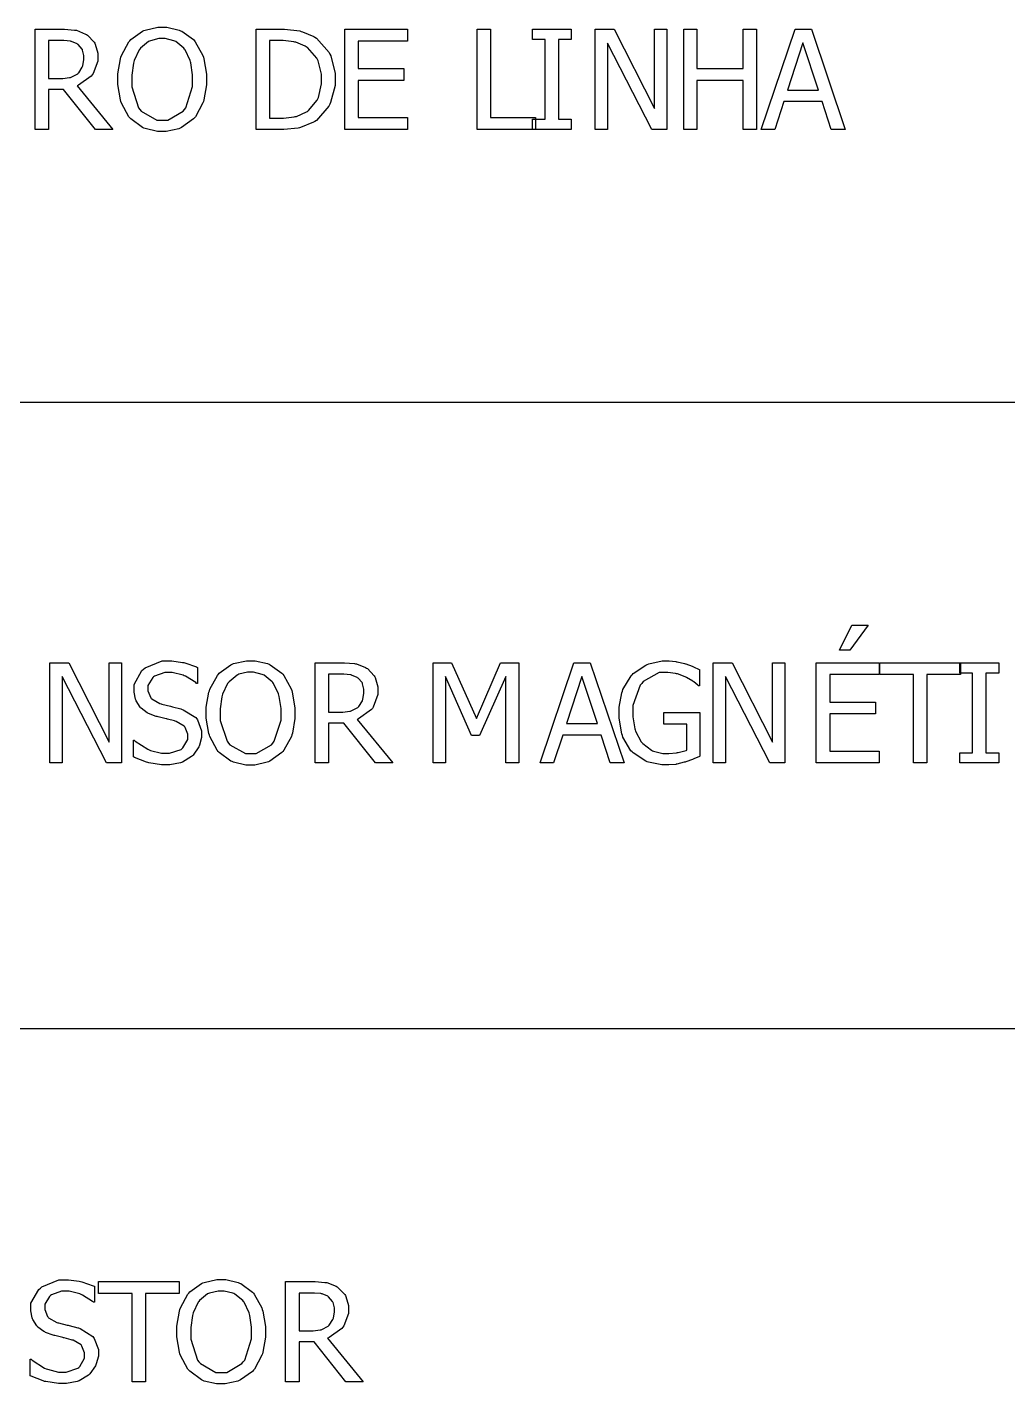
# Model space of a CAD drawing. Header units: millimetres. Extents: x 1974 to 2099, y 1386 to 1555.
# Drawn here: x 2086.673 to 2088.326, y 1473.43 to 1475.717 of the extents above; entities that cross this region are included whole.
import ezdxf

# ---------------------------------------------------------------- set-up
doc = ezdxf.new("R2010")
doc.units = ezdxf.units.MM
doc.layers.add('TEXTO', color=4, linetype='Continuous')

msp = doc.modelspace()

# ---------------------------------------------------------------- linework, layer by layer
at = {"layer": 'TEXTO', "color": 0}
for p, q in [((2086.8721, 1475.7122), (2086.8935, 1475.7171)), ((2086.8935, 1475.7171), (2086.9007, 1475.7171)), ((2086.9007, 1475.7171), (2086.9084, 1475.7171)), ((2086.9084, 1475.7171), (2086.9295, 1475.7121)), ((2086.6867, 1475.5446), (2086.6867, 1475.7135)), ((2086.6867, 1475.7135), (2086.7302, 1475.7135)), ((2086.7314, 1475.6943), (2086.7092, 1475.6943)), ((2086.7092, 1475.6943), (2086.7092, 1475.6306)), ((2086.7302, 1475.7135), (2086.7362, 1475.7135)), ((2086.7351, 1475.6943), (2086.7314, 1475.6943)), ((2086.7461, 1475.6932), (2086.7351, 1475.6943)), ((2086.7362, 1475.7135), (2086.7529, 1475.7122)), ((2086.7472, 1475.6929), (2086.7461, 1475.6932)), ((2086.7481, 1475.6927), (2086.7472, 1475.6929)), ((2086.7573, 1475.689), (2086.7481, 1475.6927)), ((2086.7529, 1475.7122), (2086.7545, 1475.7119)), ((2086.7545, 1475.7119), (2086.7562, 1475.7117)), ((2086.7562, 1475.7117), (2086.7717, 1475.7055)), ((2086.7717, 1475.7055), (2086.7733, 1475.7046)), ((2086.7733, 1475.7046), (2086.7747, 1475.7037)), ((2086.7747, 1475.7037), (2086.7863, 1475.6915)), ((2086.8322, 1475.6692), (2086.8447, 1475.6922)), ((2086.8447, 1475.6922), (2086.8463, 1475.6942)), ((2086.8463, 1475.6942), (2086.8479, 1475.6961)), ((2086.8479, 1475.6961), (2086.8676, 1475.7102)), ((2086.8779, 1475.6927), (2086.8643, 1475.6818)), ((2086.8676, 1475.7102), (2086.8699, 1475.7112)), ((2086.8699, 1475.7112), (2086.8721, 1475.7122)), ((2086.8794, 1475.6934), (2086.8779, 1475.6927)), ((2086.8809, 1475.6942), (2086.8794, 1475.6934)), ((2086.8954, 1475.6977), (2086.8809, 1475.6942)), ((2086.9007, 1475.6977), (2086.8954, 1475.6977)), ((2086.9056, 1475.6977), (2086.9007, 1475.6977)), ((2086.9205, 1475.6941), (2086.9056, 1475.6977)), ((2086.9221, 1475.6933), (2086.9205, 1475.6941)), ((2086.9236, 1475.6926), (2086.9221, 1475.6933)), ((2086.9371, 1475.6817), (2086.9236, 1475.6926)), ((2086.9295, 1475.7121), (2086.9318, 1475.7111)), ((2086.9318, 1475.7111), (2086.934, 1475.7101)), ((2086.934, 1475.7101), (2086.9534, 1475.696)), ((2086.9534, 1475.696), (2086.9551, 1475.6942)), ((2086.9551, 1475.6942), (2086.9566, 1475.6923)), ((2086.9551, 1475.6942), (2086.9551, 1475.6942)), ((2086.9566, 1475.6923), (2086.9692, 1475.6693)), ((2087.0593, 1475.5446), (2087.0593, 1475.7135)), ((2087.0593, 1475.7135), (2087.0977, 1475.7135)), ((2087.0989, 1475.6943), (2087.0817, 1475.6943)), ((2087.0817, 1475.6943), (2087.0817, 1475.5639)), ((2087.0977, 1475.7135), (2087.107, 1475.7135)), ((2087.1048, 1475.6943), (2087.0989, 1475.6943)), ((2087.1225, 1475.6922), (2087.1048, 1475.6943)), ((2087.107, 1475.7135), (2087.1327, 1475.7106)), ((2087.1243, 1475.6919), (2087.1225, 1475.6922)), ((2087.126, 1475.6915), (2087.1243, 1475.6919)), ((2087.1327, 1475.7106), (2087.135, 1475.71)), ((2087.135, 1475.71), (2087.1373, 1475.7094)), ((2087.1373, 1475.7094), (2087.1564, 1475.7012)), ((2087.1564, 1475.7012), (2087.1581, 1475.7001)), ((2087.1581, 1475.7001), (2087.1609, 1475.6984)), ((2087.1609, 1475.6984), (2087.1819, 1475.6745)), ((2087.2083, 1475.5446), (2087.2083, 1475.7135)), ((2087.2083, 1475.7135), (2087.3139, 1475.7135)), ((2087.3139, 1475.6936), (2087.2308, 1475.6936)), ((2087.2308, 1475.6936), (2087.2308, 1475.6473)), ((2087.3139, 1475.7135), (2087.3139, 1475.6936)), ((2087.4317, 1475.5446), (2087.4317, 1475.7135)), ((2087.4317, 1475.7135), (2087.4542, 1475.7135)), ((2087.4542, 1475.7135), (2087.4542, 1475.5646)), ((2087.5246, 1475.6963), (2087.5246, 1475.7135)), ((2087.5246, 1475.7135), (2087.5901, 1475.7135)), ((2087.5461, 1475.6963), (2087.5246, 1475.6963)), ((2087.5461, 1475.5619), (2087.5461, 1475.6963)), ((2087.5901, 1475.6963), (2087.5686, 1475.6963)), ((2087.5686, 1475.6963), (2087.5686, 1475.5619)), ((2087.5901, 1475.7135), (2087.5901, 1475.6963)), ((2087.6304, 1475.5446), (2087.6304, 1475.7135)), ((2087.6304, 1475.7135), (2087.6623, 1475.7135)), ((2087.6623, 1475.7135), (2087.7302, 1475.5798)), ((2087.7302, 1475.5798), (2087.7302, 1475.7135)), ((2087.7302, 1475.7135), (2087.7512, 1475.7135)), ((2087.7512, 1475.7135), (2087.7512, 1475.5446)), ((2087.7512, 1475.7135), (2087.7512, 1475.7135)), ((2087.7795, 1475.5446), (2087.7795, 1475.7135)), ((2087.7795, 1475.7135), (2087.8019, 1475.7135)), ((2087.8019, 1475.7135), (2087.8019, 1475.6473)), ((2087.8797, 1475.6473), (2087.8797, 1475.7135)), ((2087.8797, 1475.7135), (2087.9021, 1475.7135)), ((2087.9021, 1475.7135), (2087.9021, 1475.5446)), ((2087.9021, 1475.7135), (2087.9021, 1475.7135)), ((2087.9103, 1475.5446), (2087.9672, 1475.7135)), ((2087.9672, 1475.7135), (2087.9948, 1475.7135)), ((2087.9948, 1475.7135), (2088.0518, 1475.5446)), ((2086.7583, 1475.6885), (2086.7573, 1475.689)), ((2086.7591, 1475.6879), (2086.7583, 1475.6885)), ((2086.7658, 1475.6801), (2086.7591, 1475.6879)), ((2086.7663, 1475.6792), (2086.7658, 1475.6801)), ((2086.7667, 1475.6782), (2086.7663, 1475.6792)), ((2086.7689, 1475.6693), (2086.7667, 1475.6782)), ((2086.7689, 1475.6661), (2086.7689, 1475.6693)), ((2086.7863, 1475.6915), (2086.7873, 1475.6899)), ((2086.7873, 1475.6899), (2086.788, 1475.6885)), ((2086.788, 1475.6885), (2086.7924, 1475.673)), ((2086.7924, 1475.673), (2086.7924, 1475.6677)), ((2086.8313, 1475.6664), (2086.8322, 1475.6692)), ((2086.862, 1475.6788), (2086.8535, 1475.6607)), ((2086.8632, 1475.6802), (2086.862, 1475.6788)), ((2086.8643, 1475.6818), (2086.8632, 1475.6802)), ((2086.9382, 1475.6802), (2086.9371, 1475.6817)), ((2086.9393, 1475.6789), (2086.9382, 1475.6802)), ((2086.9477, 1475.661), (2086.9393, 1475.6789)), ((2086.9692, 1475.6693), (2086.9702, 1475.6665)), ((2087.1419, 1475.685), (2087.126, 1475.6915)), ((2087.1434, 1475.684), (2087.1419, 1475.685)), ((2087.1455, 1475.6827), (2087.1434, 1475.684)), ((2087.1615, 1475.6649), (2087.1455, 1475.6827)), ((2087.1819, 1475.6745), (2087.1835, 1475.6715)), ((2087.1835, 1475.6715), (2087.1849, 1475.6686)), ((2087.726, 1475.5446), (2087.6514, 1475.6903)), ((2087.6514, 1475.6903), (2087.6514, 1475.5446)), ((2087.9805, 1475.6906), (2087.9545, 1475.611)), ((2088.0066, 1475.611), (2087.9805, 1475.6906)), ((2086.7602, 1475.6401), (2086.7662, 1475.6496)), ((2086.7662, 1475.6496), (2086.7666, 1475.6506)), ((2086.7666, 1475.6506), (2086.767, 1475.6518)), ((2086.767, 1475.6518), (2086.7689, 1475.6626)), ((2086.7689, 1475.6626), (2086.7689, 1475.6661)), ((2086.7689, 1475.6661), (2086.7689, 1475.6661)), ((2086.7924, 1475.6599), (2086.7845, 1475.6388)), ((2086.7924, 1475.6677), (2086.7924, 1475.6599)), ((2086.8261, 1475.6384), (2086.8304, 1475.6638)), ((2086.8304, 1475.6638), (2086.8313, 1475.6664)), ((2086.8523, 1475.6564), (2086.8494, 1475.6359)), ((2086.8529, 1475.6585), (2086.8523, 1475.6564)), ((2086.8535, 1475.6607), (2086.8529, 1475.6585)), ((2086.9484, 1475.6588), (2086.9477, 1475.661)), ((2086.949, 1475.6567), (2086.9484, 1475.6588)), ((2086.9521, 1475.6365), (2086.949, 1475.6567)), ((2086.9702, 1475.6665), (2086.971, 1475.6638)), ((2086.971, 1475.6638), (2086.9754, 1475.6377)), ((2087.1626, 1475.6626), (2087.1615, 1475.6649)), ((2087.1637, 1475.6603), (2087.1626, 1475.6626)), ((2087.1691, 1475.6376), (2087.1637, 1475.6603)), ((2087.1849, 1475.6686), (2087.1925, 1475.6389)), ((2087.2308, 1475.6473), (2087.3082, 1475.6473)), ((2087.3082, 1475.6473), (2087.3082, 1475.6274)), ((2087.8019, 1475.6473), (2087.8797, 1475.6473)), ((2086.7092, 1475.6306), (2086.7288, 1475.6306)), ((2086.7288, 1475.6306), (2086.7331, 1475.6306)), ((2086.7331, 1475.6306), (2086.7448, 1475.6319)), ((2086.7448, 1475.6319), (2086.7462, 1475.6322)), ((2086.7462, 1475.6322), (2086.7475, 1475.6325)), ((2086.7475, 1475.6325), (2086.7584, 1475.6384)), ((2086.7584, 1475.6384), (2086.7594, 1475.6393)), ((2086.7594, 1475.6393), (2086.7602, 1475.6401)), ((2086.7813, 1475.6346), (2086.76, 1475.6192)), ((2086.783, 1475.6367), (2086.7813, 1475.6346)), ((2086.7845, 1475.6388), (2086.783, 1475.6367)), ((2086.8261, 1475.629), (2086.8261, 1475.6384)), ((2086.8261, 1475.6205), (2086.8261, 1475.629)), ((2086.8494, 1475.6359), (2086.8494, 1475.629)), ((2086.8494, 1475.629), (2086.8494, 1475.6163)), ((2086.9521, 1475.629), (2086.9521, 1475.6365)), ((2086.9521, 1475.6171), (2086.9521, 1475.629)), ((2086.9521, 1475.629), (2086.9521, 1475.629)), ((2086.9754, 1475.6377), (2086.9754, 1475.629)), ((2086.9754, 1475.629), (2086.9754, 1475.6198)), ((2087.1691, 1475.6293), (2087.1691, 1475.6376)), ((2087.1691, 1475.6216), (2087.1691, 1475.6293)), ((2087.1691, 1475.6293), (2087.1691, 1475.6293)), ((2087.1925, 1475.6389), (2087.1925, 1475.6289)), ((2087.1925, 1475.6289), (2087.1925, 1475.6185)), ((2087.1925, 1475.6289), (2087.1925, 1475.6289)), ((2087.3082, 1475.6274), (2087.2308, 1475.6274)), ((2087.2308, 1475.6274), (2087.2308, 1475.5646)), ((2087.8797, 1475.6274), (2087.8019, 1475.6274)), ((2087.8019, 1475.6274), (2087.8019, 1475.5446)), ((2087.8797, 1475.5446), (2087.8797, 1475.6274)), ((2086.7347, 1475.6118), (2086.7092, 1475.6118)), ((2086.7092, 1475.6118), (2086.7092, 1475.5446)), ((2086.7883, 1475.5446), (2086.7347, 1475.6118)), ((2086.76, 1475.6192), (2086.7573, 1475.6181)), ((2086.7573, 1475.6181), (2086.8175, 1475.5446)), ((2086.7573, 1475.6181), (2086.7573, 1475.6181)), ((2086.8304, 1475.5947), (2086.8261, 1475.6205)), ((2086.8494, 1475.6163), (2086.861, 1475.5812)), ((2086.9405, 1475.5812), (2086.9521, 1475.6171)), ((2086.9754, 1475.6198), (2086.9711, 1475.5947)), ((2087.1641, 1475.5985), (2087.1691, 1475.6216)), ((2087.1925, 1475.6185), (2087.1846, 1475.5903)), ((2087.9545, 1475.611), (2088.0066, 1475.611)), ((2087.9545, 1475.611), (2087.9545, 1475.611)), ((2086.8313, 1475.5918), (2086.8304, 1475.5947)), ((2086.832, 1475.5891), (2086.8313, 1475.5918)), ((2086.8446, 1475.5661), (2086.832, 1475.5891)), ((2086.861, 1475.5812), (2086.8633, 1475.5782)), ((2086.8633, 1475.5782), (2086.8656, 1475.5752)), ((2086.9359, 1475.5752), (2086.9382, 1475.5782)), ((2086.9382, 1475.5782), (2086.9405, 1475.5812)), ((2086.9693, 1475.5892), (2086.9567, 1475.5661)), ((2086.9702, 1475.5919), (2086.9693, 1475.5892)), ((2086.9711, 1475.5947), (2086.9702, 1475.5919)), ((2087.1476, 1475.5765), (2087.1621, 1475.5942)), ((2087.1815, 1475.5841), (2087.1606, 1475.5599)), ((2087.1621, 1475.5942), (2087.1632, 1475.5963)), ((2087.1632, 1475.5963), (2087.1641, 1475.5985)), ((2087.183, 1475.5872), (2087.1815, 1475.5841)), ((2087.1846, 1475.5903), (2087.183, 1475.5872)), ((2087.9483, 1475.5918), (2087.9329, 1475.5446)), ((2088.0129, 1475.5918), (2087.9483, 1475.5918)), ((2088.0281, 1475.5446), (2088.0129, 1475.5918)), ((2086.8463, 1475.5642), (2086.8446, 1475.5661)), ((2086.8479, 1475.5624), (2086.8463, 1475.5642)), ((2086.8675, 1475.5479), (2086.8479, 1475.5624)), ((2086.8656, 1475.5752), (2086.8919, 1475.5605)), ((2086.8919, 1475.5605), (2086.9007, 1475.5605)), ((2086.9007, 1475.5605), (2086.9101, 1475.5605)), ((2086.9101, 1475.5605), (2086.9359, 1475.5752)), ((2086.9533, 1475.5623), (2086.9333, 1475.5477)), ((2086.9551, 1475.5642), (2086.9533, 1475.5623)), ((2086.9567, 1475.5661), (2086.9551, 1475.5642)), ((2087.0817, 1475.5639), (2087.0989, 1475.5639)), ((2087.0989, 1475.5639), (2087.1053, 1475.5639)), ((2087.1053, 1475.5639), (2087.1231, 1475.5659)), ((2087.1231, 1475.5659), (2087.125, 1475.5663)), ((2087.125, 1475.5663), (2087.1269, 1475.5667)), ((2087.1269, 1475.5667), (2087.144, 1475.5741)), ((2087.1558, 1475.5568), (2087.1341, 1475.5478)), ((2087.144, 1475.5741), (2087.1456, 1475.5751)), ((2087.1456, 1475.5751), (2087.1476, 1475.5765)), ((2087.1579, 1475.5582), (2087.1558, 1475.5568)), ((2087.1606, 1475.5599), (2087.1579, 1475.5582)), ((2087.2308, 1475.5646), (2087.3139, 1475.5646)), ((2087.3139, 1475.5646), (2087.3139, 1475.5446)), ((2087.4542, 1475.5646), (2087.5296, 1475.5646)), ((2087.5246, 1475.5446), (2087.5246, 1475.5619)), ((2087.5246, 1475.5619), (2087.5461, 1475.5619)), ((2087.5296, 1475.5646), (2087.5296, 1475.5446)), ((2087.5296, 1475.5646), (2087.5296, 1475.5646)), ((2087.5686, 1475.5619), (2087.5901, 1475.5619)), ((2087.5901, 1475.5619), (2087.5901, 1475.5446)), ((2087.5901, 1475.5619), (2087.5901, 1475.5619)), ((2086.7092, 1475.5446), (2086.6867, 1475.5446)), ((2086.8175, 1475.5446), (2086.7883, 1475.5446)), ((2086.8698, 1475.5469), (2086.8675, 1475.5479)), ((2086.872, 1475.546), (2086.8698, 1475.5469)), ((2086.8929, 1475.5411), (2086.872, 1475.546)), ((2086.9007, 1475.5411), (2086.8929, 1475.5411)), ((2086.9076, 1475.5411), (2086.9007, 1475.5411)), ((2086.9287, 1475.5459), (2086.9076, 1475.5411)), ((2086.931, 1475.5467), (2086.9287, 1475.5459)), ((2086.9333, 1475.5477), (2086.931, 1475.5467)), ((2087.0981, 1475.5446), (2087.0593, 1475.5446)), ((2087.106, 1475.5446), (2087.0981, 1475.5446)), ((2087.1297, 1475.5469), (2087.106, 1475.5446)), ((2087.1319, 1475.5473), (2087.1297, 1475.5469)), ((2087.1341, 1475.5478), (2087.1319, 1475.5473)), ((2087.3139, 1475.5446), (2087.2083, 1475.5446)), ((2087.3139, 1475.5446), (2087.3139, 1475.5446)), ((2087.5296, 1475.5446), (2087.4317, 1475.5446)), ((2087.5901, 1475.5446), (2087.5246, 1475.5446)), ((2087.6514, 1475.5446), (2087.6304, 1475.5446)), ((2087.7512, 1475.5446), (2087.726, 1475.5446)), ((2087.8019, 1475.5446), (2087.7795, 1475.5446)), ((2087.9021, 1475.5446), (2087.8797, 1475.5446)), ((2087.9329, 1475.5446), (2087.9103, 1475.5446)), ((2087.9329, 1475.5446), (2087.9329, 1475.5446)), ((2088.0518, 1475.5446), (2088.0281, 1475.5446)), ((2098.7779, 1475.0843), (2069.8934, 1475.0843)), ((2088.0423, 1474.6666), (2088.0626, 1474.7091)), ((2088.0902, 1474.7091), (2088.0592, 1474.6666)), ((2088.0626, 1474.7091), (2088.0902, 1474.7091)), ((2088.0626, 1474.7091), (2088.0626, 1474.7091)), ((2088.0592, 1474.6666), (2088.0423, 1474.6666)), ((2086.7115, 1474.4767), (2086.7115, 1474.6456)), ((2086.7115, 1474.6456), (2086.7434, 1474.6456)), ((2086.7434, 1474.6456), (2086.8113, 1474.5118)), ((2086.8113, 1474.5118), (2086.8113, 1474.6456)), ((2086.8113, 1474.6456), (2086.8322, 1474.6456)), ((2086.8322, 1474.6456), (2086.8322, 1474.4767)), ((2086.8322, 1474.6456), (2086.8322, 1474.6456)), ((2086.872, 1474.637), (2086.9007, 1474.6486)), ((2086.9007, 1474.6486), (2086.9102, 1474.6486)), ((2086.9102, 1474.6486), (2086.9169, 1474.6486)), ((2086.9169, 1474.6486), (2086.9349, 1474.6462)), ((2086.9349, 1474.6462), (2086.9371, 1474.6458)), ((2086.9371, 1474.6458), (2086.9391, 1474.6454)), ((2086.9391, 1474.6454), (2086.9587, 1474.6386)), ((2086.997, 1474.6281), (2087.0166, 1474.6423)), ((2087.0166, 1474.6423), (2087.0189, 1474.6432)), ((2087.0189, 1474.6432), (2087.0211, 1474.6442)), ((2087.0211, 1474.6442), (2087.0426, 1474.6491)), ((2087.0426, 1474.6491), (2087.0498, 1474.6491)), ((2087.0498, 1474.6491), (2087.0575, 1474.6491)), ((2087.0575, 1474.6491), (2087.0785, 1474.6441)), ((2087.0785, 1474.6441), (2087.0808, 1474.643)), ((2087.0808, 1474.643), (2087.083, 1474.6421)), ((2087.083, 1474.6421), (2087.1026, 1474.628)), ((2087.1585, 1474.4767), (2087.1585, 1474.6456)), ((2087.1585, 1474.6456), (2087.2021, 1474.6456)), ((2087.2021, 1474.6456), (2087.2081, 1474.6456)), ((2087.2081, 1474.6456), (2087.2248, 1474.6443)), ((2087.2248, 1474.6443), (2087.2264, 1474.644)), ((2087.2264, 1474.644), (2087.228, 1474.6438)), ((2087.228, 1474.6438), (2087.2436, 1474.6376)), ((2087.3573, 1474.4767), (2087.3573, 1474.6456)), ((2087.3573, 1474.6456), (2087.388, 1474.6456)), ((2087.388, 1474.6456), (2087.4302, 1474.5516)), ((2087.4302, 1474.5516), (2087.4709, 1474.6456)), ((2087.4709, 1474.6456), (2087.502, 1474.6456)), ((2087.502, 1474.6456), (2087.502, 1474.4767)), ((2087.502, 1474.6456), (2087.502, 1474.6456)), ((2087.5377, 1474.4767), (2087.5946, 1474.6456)), ((2087.5946, 1474.6456), (2087.6222, 1474.6456)), ((2087.6222, 1474.6456), (2087.6792, 1474.4767)), ((2087.6944, 1474.6273), (2087.7155, 1474.6416)), ((2087.7155, 1474.6416), (2087.718, 1474.6426)), ((2087.718, 1474.6426), (2087.7205, 1474.6436)), ((2087.7205, 1474.6436), (2087.7434, 1474.6486)), ((2087.7434, 1474.6486), (2087.7511, 1474.6486)), ((2087.7511, 1474.6486), (2087.7551, 1474.6486)), ((2087.7551, 1474.6486), (2087.766, 1474.6476)), ((2087.766, 1474.6476), (2087.7674, 1474.6474)), ((2087.7674, 1474.6474), (2087.7686, 1474.6472)), ((2087.7686, 1474.6472), (2087.781, 1474.6444)), ((2087.781, 1474.6444), (2087.7823, 1474.644)), ((2087.7823, 1474.644), (2087.7832, 1474.6437)), ((2087.7832, 1474.6437), (2087.7938, 1474.6398)), ((2087.7938, 1474.6398), (2087.795, 1474.6393)), ((2087.8292, 1474.4767), (2087.8292, 1474.6456)), ((2087.8292, 1474.6456), (2087.8611, 1474.6456)), ((2087.8611, 1474.6456), (2087.929, 1474.5118)), ((2087.929, 1474.5118), (2087.929, 1474.6456)), ((2087.929, 1474.6456), (2087.95, 1474.6456)), ((2087.95, 1474.6456), (2087.95, 1474.4767)), ((2087.95, 1474.6456), (2087.95, 1474.6456)), ((2088.0029, 1474.4767), (2088.0029, 1474.6456)), ((2088.0029, 1474.6456), (2088.1086, 1474.6456)), ((2088.1086, 1474.6456), (2088.1086, 1474.6256)), ((2088.1099, 1474.6256), (2088.1099, 1474.6456)), ((2088.1099, 1474.6456), (2088.2459, 1474.6456)), ((2088.2448, 1474.6283), (2088.2448, 1474.6456)), ((2088.2448, 1474.6456), (2088.3104, 1474.6456)), ((2088.2459, 1474.6456), (2088.2459, 1474.6256)), ((2088.3104, 1474.6456), (2088.3104, 1474.6283)), ((2086.8071, 1474.4767), (2086.7324, 1474.6223)), ((2086.7324, 1474.6223), (2086.7324, 1474.4767)), ((2086.8534, 1474.6089), (2086.8667, 1474.6325)), ((2086.8667, 1474.6325), (2086.8694, 1474.6347)), ((2086.8694, 1474.6347), (2086.872, 1474.637)), ((2086.8848, 1474.6207), (2086.8768, 1474.6073)), ((2086.8864, 1474.6219), (2086.8848, 1474.6207)), ((2086.8879, 1474.6231), (2086.8864, 1474.6219)), ((2086.9053, 1474.6293), (2086.8879, 1474.6231)), ((2086.9117, 1474.6293), (2086.9053, 1474.6293)), ((2086.9177, 1474.6293), (2086.9117, 1474.6293)), ((2086.9359, 1474.6247), (2086.9177, 1474.6293)), ((2086.9381, 1474.6237), (2086.9359, 1474.6247)), ((2086.9402, 1474.6229), (2086.9381, 1474.6237)), ((2086.9574, 1474.6121), (2086.9402, 1474.6229)), ((2086.9587, 1474.6386), (2086.9605, 1474.6377)), ((2086.9605, 1474.6377), (2086.9605, 1474.6108)), ((2086.9813, 1474.6012), (2086.9938, 1474.6242)), ((2086.9938, 1474.6242), (2086.9954, 1474.6262)), ((2086.9954, 1474.6262), (2086.997, 1474.6281)), ((2087.0269, 1474.6247), (2087.0135, 1474.6137)), ((2087.0284, 1474.6254), (2087.0269, 1474.6247)), ((2087.0299, 1474.6262), (2087.0284, 1474.6254)), ((2087.0444, 1474.6297), (2087.0299, 1474.6262)), ((2087.0499, 1474.6297), (2087.0444, 1474.6297)), ((2087.0547, 1474.6297), (2087.0499, 1474.6297)), ((2087.0695, 1474.6261), (2087.0547, 1474.6297)), ((2087.0711, 1474.6253), (2087.0695, 1474.6261)), ((2087.0727, 1474.6246), (2087.0711, 1474.6253)), ((2087.0861, 1474.6137), (2087.0727, 1474.6246)), ((2087.1026, 1474.628), (2087.1042, 1474.6262)), ((2087.1042, 1474.6262), (2087.1057, 1474.6243)), ((2087.1042, 1474.6262), (2087.1042, 1474.6262)), ((2087.1057, 1474.6243), (2087.1182, 1474.6014)), ((2087.2033, 1474.6263), (2087.181, 1474.6263)), ((2087.181, 1474.6263), (2087.181, 1474.5625)), ((2087.2068, 1474.6263), (2087.2033, 1474.6263)), ((2087.2179, 1474.6253), (2087.2068, 1474.6263)), ((2087.219, 1474.625), (2087.2179, 1474.6253)), ((2087.22, 1474.6248), (2087.219, 1474.625)), ((2087.2292, 1474.621), (2087.22, 1474.6248)), ((2087.2301, 1474.6204), (2087.2292, 1474.621)), ((2087.231, 1474.6199), (2087.2301, 1474.6204)), ((2087.2377, 1474.6121), (2087.231, 1474.6199)), ((2087.2436, 1474.6376), (2087.2451, 1474.6366)), ((2087.2451, 1474.6366), (2087.2465, 1474.6358)), ((2087.2465, 1474.6358), (2087.2582, 1474.6235)), ((2087.2582, 1474.6235), (2087.2591, 1474.622)), ((2087.2591, 1474.622), (2087.2599, 1474.6205)), ((2087.2599, 1474.6205), (2087.2642, 1474.605)), ((2087.422, 1474.5231), (2087.3783, 1474.6222)), ((2087.3783, 1474.6222), (2087.3783, 1474.4767)), ((2087.4796, 1474.6222), (2087.4356, 1474.5231)), ((2087.4796, 1474.4767), (2087.4796, 1474.6222)), ((2087.6079, 1474.6227), (2087.5819, 1474.543)), ((2087.634, 1474.543), (2087.6079, 1474.6227)), ((2087.6771, 1474.6005), (2087.6908, 1474.6236)), ((2087.6908, 1474.6236), (2087.6927, 1474.6255)), ((2087.6927, 1474.6255), (2087.6944, 1474.6273)), ((2087.7384, 1474.6293), (2087.7114, 1474.6139)), ((2087.7484, 1474.6293), (2087.7384, 1474.6293)), ((2087.7527, 1474.6293), (2087.7484, 1474.6293)), ((2087.7658, 1474.6273), (2087.7527, 1474.6293)), ((2087.7674, 1474.6269), (2087.7658, 1474.6273)), ((2087.7688, 1474.6267), (2087.7674, 1474.6269)), ((2087.7818, 1474.6219), (2087.7688, 1474.6267)), ((2087.783, 1474.6213), (2087.7818, 1474.6219)), ((2087.7843, 1474.6207), (2087.783, 1474.6213)), ((2087.795, 1474.6146), (2087.7843, 1474.6207)), ((2087.795, 1474.6393), (2087.7962, 1474.6388)), ((2087.7962, 1474.6388), (2087.8055, 1474.6345)), ((2087.8055, 1474.6345), (2087.8063, 1474.6341)), ((2087.8063, 1474.6341), (2087.8063, 1474.607)), ((2087.9249, 1474.4767), (2087.8502, 1474.6223)), ((2087.8502, 1474.6223), (2087.8502, 1474.4767)), ((2088.1086, 1474.6256), (2088.0255, 1474.6256)), ((2088.0255, 1474.6256), (2088.0255, 1474.5793)), ((2088.1666, 1474.6256), (2088.1099, 1474.6256)), ((2088.1666, 1474.4767), (2088.1666, 1474.6256)), ((2088.2459, 1474.6256), (2088.1891, 1474.6256)), ((2088.1891, 1474.6256), (2088.1891, 1474.4767)), ((2088.2663, 1474.6283), (2088.2448, 1474.6283)), ((2088.2663, 1474.4939), (2088.2663, 1474.6283)), ((2088.3104, 1474.6283), (2088.2888, 1474.6283)), ((2088.2888, 1474.6283), (2088.2888, 1474.4939)), ((2086.8534, 1474.6003), (2086.8534, 1474.6089)), ((2086.8534, 1474.5963), (2086.8534, 1474.6003)), ((2086.8558, 1474.5842), (2086.8534, 1474.5963)), ((2086.8768, 1474.6073), (2086.8768, 1474.6027)), ((2086.8768, 1474.6027), (2086.8768, 1474.5984)), ((2086.8768, 1474.5984), (2086.8815, 1474.5866)), ((2086.9588, 1474.6108), (2086.9574, 1474.6121)), ((2086.9605, 1474.6108), (2086.9588, 1474.6108)), ((2086.9751, 1474.5705), (2086.9795, 1474.5959)), ((2086.9795, 1474.5959), (2086.9804, 1474.5985)), ((2086.9804, 1474.5985), (2086.9813, 1474.6012)), ((2087.0111, 1474.6108), (2087.0026, 1474.5928)), ((2087.0123, 1474.6122), (2087.0111, 1474.6108)), ((2087.0135, 1474.6137), (2087.0123, 1474.6122)), ((2087.0873, 1474.6122), (2087.0861, 1474.6137)), ((2087.0884, 1474.6108), (2087.0873, 1474.6122)), ((2087.0968, 1474.593), (2087.0884, 1474.6108)), ((2087.1182, 1474.6014), (2087.1191, 1474.5986)), ((2087.1191, 1474.5986), (2087.12, 1474.5959)), ((2087.12, 1474.5959), (2087.1245, 1474.5698)), ((2087.2382, 1474.6111), (2087.2377, 1474.6121)), ((2087.2385, 1474.6103), (2087.2382, 1474.6111)), ((2087.2408, 1474.6013), (2087.2385, 1474.6103)), ((2087.2389, 1474.5838), (2087.2408, 1474.5945)), ((2087.2408, 1474.598), (2087.2408, 1474.6013)), ((2087.2408, 1474.5945), (2087.2408, 1474.598)), ((2087.2408, 1474.598), (2087.2408, 1474.598)), ((2087.2642, 1474.605), (2087.2642, 1474.5998)), ((2087.2642, 1474.5998), (2087.2642, 1474.592)), ((2087.6706, 1474.5705), (2087.6753, 1474.5952)), ((2087.6753, 1474.5952), (2087.6763, 1474.5978)), ((2087.6763, 1474.5978), (2087.6771, 1474.6005)), ((2087.7063, 1474.6078), (2087.6938, 1474.5735)), ((2087.7089, 1474.6108), (2087.7063, 1474.6078)), ((2087.7114, 1474.6139), (2087.7089, 1474.6108)), ((2087.7957, 1474.614), (2087.795, 1474.6146)), ((2087.7964, 1474.6136), (2087.7957, 1474.614)), ((2087.8036, 1474.6076), (2087.7964, 1474.6136)), ((2087.8043, 1474.607), (2087.8036, 1474.6076)), ((2087.8063, 1474.607), (2087.8043, 1474.607)), ((2086.8563, 1474.5829), (2086.8558, 1474.5842)), ((2086.8567, 1474.5816), (2086.8563, 1474.5829)), ((2086.8635, 1474.5708), (2086.8567, 1474.5816)), ((2086.8815, 1474.5866), (2086.8824, 1474.5855)), ((2086.8824, 1474.5855), (2086.8833, 1474.5846)), ((2086.8833, 1474.5846), (2086.8971, 1474.5768)), ((2086.8971, 1474.5768), (2086.8989, 1474.5762)), ((2086.8989, 1474.5762), (2086.9, 1474.5759)), ((2086.9, 1474.5759), (2086.9146, 1474.5723)), ((2086.9146, 1474.5723), (2086.9164, 1474.5718)), ((2086.9164, 1474.5718), (2086.918, 1474.5714)), ((2086.918, 1474.5714), (2086.9323, 1474.5678)), ((2087.0013, 1474.5884), (2086.9985, 1474.568)), ((2087.0021, 1474.5906), (2087.0013, 1474.5884)), ((2087.0026, 1474.5928), (2087.0021, 1474.5906)), ((2087.0975, 1474.5908), (2087.0968, 1474.593)), ((2087.0981, 1474.5886), (2087.0975, 1474.5908)), ((2087.1011, 1474.5685), (2087.0981, 1474.5886)), ((2087.2303, 1474.5704), (2087.2313, 1474.5713)), ((2087.2313, 1474.5713), (2087.232, 1474.5721)), ((2087.232, 1474.5721), (2087.2381, 1474.5815)), ((2087.2381, 1474.5815), (2087.2385, 1474.5826)), ((2087.2385, 1474.5826), (2087.2389, 1474.5838)), ((2087.2642, 1474.592), (2087.2564, 1474.5708)), ((2087.6938, 1474.5735), (2087.6938, 1474.562)), ((2088.0255, 1474.5793), (2088.1028, 1474.5793)), ((2088.1028, 1474.5793), (2088.1028, 1474.5593)), ((2086.8643, 1474.5698), (2086.8635, 1474.5708)), ((2086.8653, 1474.5689), (2086.8643, 1474.5698)), ((2086.8754, 1474.5612), (2086.8653, 1474.5689)), ((2086.8766, 1474.5606), (2086.8754, 1474.5612)), ((2086.8778, 1474.56), (2086.8766, 1474.5606)), ((2086.8908, 1474.5551), (2086.8778, 1474.56)), ((2086.8923, 1474.5548), (2086.8908, 1474.5551)), ((2086.8938, 1474.5544), (2086.8923, 1474.5548)), ((2086.9074, 1474.5512), (2086.8938, 1474.5544)), ((2086.9085, 1474.5509), (2086.9074, 1474.5512)), ((2086.9095, 1474.5507), (2086.9085, 1474.5509)), ((2086.9214, 1474.5475), (2086.9095, 1474.5507)), ((2086.9323, 1474.5678), (2086.9334, 1474.5674)), ((2086.9334, 1474.5674), (2086.9364, 1474.5665)), ((2086.9364, 1474.5665), (2086.9576, 1474.5531)), ((2086.9576, 1474.5531), (2086.959, 1474.5513)), ((2086.959, 1474.5513), (2086.9603, 1474.5495)), ((2086.9603, 1474.5495), (2086.967, 1474.531)), ((2086.9751, 1474.5611), (2086.9751, 1474.5705)), ((2086.9751, 1474.5525), (2086.9751, 1474.5611)), ((2086.9795, 1474.5266), (2086.9751, 1474.5525)), ((2086.9985, 1474.568), (2086.9985, 1474.5611)), ((2086.9985, 1474.5611), (2086.9985, 1474.5484)), ((2086.9985, 1474.5484), (2087.0101, 1474.5132)), ((2087.0896, 1474.5132), (2087.1011, 1474.5491)), ((2087.1011, 1474.5611), (2087.1011, 1474.5685)), ((2087.1011, 1474.5491), (2087.1011, 1474.5611)), ((2087.1011, 1474.5611), (2087.1011, 1474.5611)), ((2087.1245, 1474.5518), (2087.1201, 1474.5267)), ((2087.1245, 1474.5698), (2087.1245, 1474.5611)), ((2087.1245, 1474.5611), (2087.1245, 1474.5518)), ((2087.181, 1474.5625), (2087.2007, 1474.5625)), ((2087.2007, 1474.5625), (2087.205, 1474.5625)), ((2087.205, 1474.5625), (2087.2167, 1474.564)), ((2087.2167, 1474.564), (2087.2181, 1474.5643)), ((2087.2181, 1474.5643), (2087.2194, 1474.5646)), ((2087.2194, 1474.5646), (2087.2303, 1474.5704)), ((2087.2318, 1474.5513), (2087.2292, 1474.5502)), ((2087.2292, 1474.5502), (2087.2893, 1474.4767)), ((2087.2292, 1474.5502), (2087.2292, 1474.5502)), ((2087.2532, 1474.5666), (2087.2318, 1474.5513)), ((2087.2549, 1474.5686), (2087.2532, 1474.5666)), ((2087.2564, 1474.5708), (2087.2549, 1474.5686)), ((2087.6706, 1474.5613), (2087.6706, 1474.5705)), ((2087.6706, 1474.5524), (2087.6706, 1474.5613)), ((2087.6752, 1474.5259), (2087.6706, 1474.5524)), ((2087.6938, 1474.562), (2087.6938, 1474.5546)), ((2087.6938, 1474.5546), (2087.6971, 1474.5344)), ((2087.7458, 1474.5419), (2087.7458, 1474.5617)), ((2087.7458, 1474.5617), (2087.8069, 1474.5617)), ((2087.8069, 1474.5617), (2087.8069, 1474.4879)), ((2088.1028, 1474.5593), (2088.0255, 1474.5593)), ((2088.0255, 1474.5593), (2088.0255, 1474.4967)), ((2086.9228, 1474.5471), (2086.9214, 1474.5475)), ((2086.9245, 1474.5466), (2086.9228, 1474.5471)), ((2086.9378, 1474.5388), (2086.9245, 1474.5466)), ((2086.9387, 1474.5377), (2086.9378, 1474.5388)), ((2086.9395, 1474.5366), (2086.9387, 1474.5377)), ((2086.9438, 1474.5254), (2086.9395, 1474.5366)), ((2086.9438, 1474.5212), (2086.9438, 1474.5254)), ((2086.967, 1474.531), (2086.967, 1474.5248)), ((2086.9803, 1474.5238), (2086.9795, 1474.5266)), ((2087.1201, 1474.5267), (2087.1192, 1474.5239)), ((2087.2066, 1474.5438), (2087.181, 1474.5438)), ((2087.181, 1474.5438), (2087.181, 1474.4767)), ((2087.2602, 1474.4767), (2087.2066, 1474.5438)), ((2087.5819, 1474.543), (2087.634, 1474.543)), ((2087.5819, 1474.543), (2087.5819, 1474.543)), ((2087.6762, 1474.5231), (2087.6752, 1474.5259)), ((2087.6971, 1474.5344), (2087.6978, 1474.5323)), ((2087.6978, 1474.5323), (2087.6985, 1474.5301)), ((2087.6985, 1474.5301), (2087.708, 1474.5122)), ((2087.7848, 1474.5419), (2087.7458, 1474.5419)), ((2087.7848, 1474.4982), (2087.7848, 1474.5419)), ((2086.8522, 1474.4868), (2086.8522, 1474.5149)), ((2086.8522, 1474.5149), (2086.8537, 1474.5149)), ((2086.8537, 1474.5149), (2086.8555, 1474.5132)), ((2086.8555, 1474.5132), (2086.8765, 1474.4997)), ((2086.9357, 1474.5021), (2086.9438, 1474.5164)), ((2086.9438, 1474.5164), (2086.9438, 1474.5212)), ((2086.9623, 1474.5037), (2086.9529, 1474.4901)), ((2086.963, 1474.5053), (2086.9623, 1474.5037)), ((2086.9638, 1474.5069), (2086.963, 1474.5053)), ((2086.967, 1474.5199), (2086.9638, 1474.5069)), ((2086.967, 1474.5248), (2086.967, 1474.5199)), ((2086.9812, 1474.5211), (2086.9803, 1474.5238)), ((2086.9936, 1474.4981), (2086.9812, 1474.5211)), ((2087.0101, 1474.5132), (2087.0124, 1474.5101)), ((2087.0124, 1474.5101), (2087.0147, 1474.5072)), ((2087.0147, 1474.5072), (2087.0411, 1474.4926)), ((2087.0592, 1474.4926), (2087.0849, 1474.5072)), ((2087.0849, 1474.5072), (2087.0872, 1474.5101)), ((2087.0872, 1474.5101), (2087.0896, 1474.5132)), ((2087.1184, 1474.5212), (2087.1058, 1474.4981)), ((2087.1192, 1474.5239), (2087.1184, 1474.5212)), ((2087.4356, 1474.5231), (2087.422, 1474.5231)), ((2087.5757, 1474.5238), (2087.5603, 1474.4767)), ((2087.6402, 1474.5238), (2087.5757, 1474.5238)), ((2087.6555, 1474.4767), (2087.6402, 1474.5238)), ((2087.677, 1474.5204), (2087.6762, 1474.5231)), ((2087.6906, 1474.4973), (2087.677, 1474.5204)), ((2087.708, 1474.5122), (2087.7093, 1474.5107)), ((2087.7093, 1474.5107), (2087.7104, 1474.5093)), ((2087.7104, 1474.5093), (2087.7251, 1474.4981)), ((2086.854, 1474.4859), (2086.8522, 1474.4868)), ((2086.8741, 1474.478), (2086.854, 1474.4859)), ((2086.8765, 1474.4997), (2086.8789, 1474.4987)), ((2086.8789, 1474.4987), (2086.8812, 1474.4978)), ((2086.8812, 1474.4978), (2086.8998, 1474.493)), ((2086.8998, 1474.493), (2086.906, 1474.493)), ((2086.906, 1474.493), (2086.913, 1474.493)), ((2086.913, 1474.493), (2086.9325, 1474.4995)), ((2086.9325, 1474.4995), (2086.9341, 1474.5007)), ((2086.9341, 1474.5007), (2086.9357, 1474.5021)), ((2086.9503, 1474.4877), (2086.935, 1474.4782)), ((2086.9518, 1474.4889), (2086.9503, 1474.4877)), ((2086.9529, 1474.4901), (2086.9518, 1474.4889)), ((2086.9952, 1474.4962), (2086.9936, 1474.4981)), ((2086.9969, 1474.4943), (2086.9952, 1474.4962)), ((2087.0166, 1474.4799), (2086.9969, 1474.4943)), ((2087.0189, 1474.4789), (2087.0166, 1474.4799)), ((2087.0411, 1474.4926), (2087.0499, 1474.4926)), ((2087.0499, 1474.4926), (2087.0592, 1474.4926)), ((2087.0822, 1474.4797), (2087.0801, 1474.4787)), ((2087.1024, 1474.4942), (2087.0822, 1474.4797)), ((2087.1042, 1474.4962), (2087.1024, 1474.4942)), ((2087.1058, 1474.4981), (2087.1042, 1474.4962)), ((2087.6925, 1474.4954), (2087.6906, 1474.4973)), ((2087.6942, 1474.4936), (2087.6925, 1474.4954)), ((2087.7155, 1474.4798), (2087.6942, 1474.4936)), ((2087.718, 1474.4788), (2087.7155, 1474.4798)), ((2087.7251, 1474.4981), (2087.7268, 1474.4973)), ((2087.7268, 1474.4973), (2087.7285, 1474.4967)), ((2087.7285, 1474.4967), (2087.7445, 1474.4928)), ((2087.7445, 1474.4928), (2087.7499, 1474.4928)), ((2087.7499, 1474.4928), (2087.7546, 1474.4928)), ((2087.7546, 1474.4928), (2087.7673, 1474.4939)), ((2087.7673, 1474.4939), (2087.7688, 1474.4941)), ((2087.7688, 1474.4941), (2087.7704, 1474.4944)), ((2087.7704, 1474.4944), (2087.7836, 1474.4978)), ((2087.7941, 1474.4825), (2087.783, 1474.4786)), ((2087.7836, 1474.4978), (2087.7848, 1474.4982)), ((2087.7954, 1474.483), (2087.7941, 1474.4825)), ((2087.7966, 1474.4836), (2087.7954, 1474.483)), ((2087.8062, 1474.4876), (2087.7966, 1474.4836)), ((2087.8069, 1474.4879), (2087.8062, 1474.4876)), ((2088.0255, 1474.4967), (2088.1086, 1474.4967)), ((2088.1086, 1474.4967), (2088.1086, 1474.4767)), ((2088.2448, 1474.4767), (2088.2448, 1474.4939)), ((2088.2448, 1474.4939), (2088.2663, 1474.4939)), ((2088.2888, 1474.4939), (2088.3104, 1474.4939)), ((2088.3104, 1474.4939), (2088.3104, 1474.4767)), ((2088.3104, 1474.4939), (2088.3104, 1474.4939)), ((2086.7324, 1474.4767), (2086.7115, 1474.4767)), ((2086.8322, 1474.4767), (2086.8071, 1474.4767)), ((2086.8764, 1474.4773), (2086.8741, 1474.478)), ((2086.8785, 1474.4768), (2086.8764, 1474.4773)), ((2086.8998, 1474.4736), (2086.8785, 1474.4768)), ((2086.9076, 1474.4736), (2086.8998, 1474.4736)), ((2086.9136, 1474.4736), (2086.9076, 1474.4736)), ((2086.9076, 1474.4736), (2086.9076, 1474.4736)), ((2086.9316, 1474.477), (2086.9136, 1474.4736)), ((2086.9333, 1474.4775), (2086.9316, 1474.477)), ((2086.935, 1474.4782), (2086.9333, 1474.4775)), ((2087.0211, 1474.4779), (2087.0189, 1474.4789)), ((2087.042, 1474.4732), (2087.0211, 1474.4779)), ((2087.0498, 1474.4732), (2087.042, 1474.4732)), ((2087.0568, 1474.4732), (2087.0498, 1474.4732)), ((2087.0777, 1474.4778), (2087.0568, 1474.4732)), ((2087.0801, 1474.4787), (2087.0777, 1474.4778)), ((2087.181, 1474.4767), (2087.1585, 1474.4767)), ((2087.2893, 1474.4767), (2087.2602, 1474.4767)), ((2087.3783, 1474.4767), (2087.3573, 1474.4767)), ((2087.502, 1474.4767), (2087.4796, 1474.4767)), ((2087.5603, 1474.4767), (2087.5377, 1474.4767)), ((2087.5603, 1474.4767), (2087.5603, 1474.4767)), ((2087.6792, 1474.4767), (2087.6555, 1474.4767)), ((2087.7204, 1474.4779), (2087.718, 1474.4788)), ((2087.7425, 1474.4734), (2087.7204, 1474.4779)), ((2087.7508, 1474.4734), (2087.7425, 1474.4734)), ((2087.7546, 1474.4734), (2087.7508, 1474.4734)), ((2087.7508, 1474.4734), (2087.7508, 1474.4734)), ((2087.766, 1474.4744), (2087.7546, 1474.4734)), ((2087.7671, 1474.4746), (2087.766, 1474.4744)), ((2087.7681, 1474.4748), (2087.7671, 1474.4746)), ((2087.7805, 1474.4779), (2087.7681, 1474.4748)), ((2087.782, 1474.4783), (2087.7805, 1474.4779)), ((2087.783, 1474.4786), (2087.782, 1474.4783)), ((2087.8502, 1474.4767), (2087.8292, 1474.4767)), ((2087.95, 1474.4767), (2087.9249, 1474.4767)), ((2088.1086, 1474.4767), (2088.0029, 1474.4767)), ((2088.1086, 1474.4767), (2088.1086, 1474.4767)), ((2088.1891, 1474.4767), (2088.1666, 1474.4767)), ((2088.1891, 1474.4767), (2088.1891, 1474.4767)), ((2088.3104, 1474.4767), (2088.2448, 1474.4767)), ((2098.7779, 1474.0283), (2069.8934, 1474.0283)), ((2086.6795, 1473.5659), (2086.6928, 1473.5894)), ((2086.6928, 1473.5894), (2086.6955, 1473.5916)), ((2086.6955, 1473.5916), (2086.6981, 1473.5939)), ((2086.6981, 1473.5939), (2086.7267, 1473.6056)), ((2086.7267, 1473.6056), (2086.7363, 1473.6056)), ((2086.7363, 1473.6056), (2086.743, 1473.6056)), ((2086.743, 1473.6056), (2086.7611, 1473.6032)), ((2086.7611, 1473.6032), (2086.7632, 1473.6027)), ((2086.7632, 1473.6027), (2086.7652, 1473.6023)), ((2086.7652, 1473.6023), (2086.7847, 1473.5955)), ((2086.7847, 1473.5955), (2086.7866, 1473.5946)), ((2086.7866, 1473.5946), (2086.7866, 1473.5677)), ((2086.7937, 1473.5825), (2086.7937, 1473.6025)), ((2086.7937, 1473.6025), (2086.9295, 1473.6025)), ((2086.9295, 1473.6025), (2086.9295, 1473.5825)), ((2086.9473, 1473.585), (2086.9669, 1473.5992)), ((2086.9669, 1473.5992), (2086.9692, 1473.6001)), ((2086.9692, 1473.6001), (2086.9715, 1473.6011)), ((2086.9715, 1473.6011), (2086.9929, 1473.606)), ((2086.9929, 1473.606), (2087.0001, 1473.606)), ((2087.0001, 1473.606), (2087.0078, 1473.606)), ((2087.0078, 1473.606), (2087.0288, 1473.601)), ((2087.0288, 1473.601), (2087.0311, 1473.5999)), ((2087.0311, 1473.5999), (2087.0334, 1473.599)), ((2087.0334, 1473.599), (2087.0529, 1473.5849)), ((2087.1088, 1473.4336), (2087.1088, 1473.6025)), ((2087.1088, 1473.6025), (2087.1524, 1473.6025)), ((2087.1524, 1473.6025), (2087.1584, 1473.6025)), ((2087.1584, 1473.6025), (2087.1751, 1473.6012)), ((2087.1751, 1473.6012), (2087.1768, 1473.6009)), ((2087.1768, 1473.6009), (2087.1784, 1473.6007)), ((2087.1784, 1473.6007), (2087.1939, 1473.5945)), ((2087.1939, 1473.5945), (2087.1955, 1473.5935)), ((2087.1955, 1473.5935), (2087.1969, 1473.5927)), ((2087.1969, 1473.5927), (2087.2086, 1473.5805)), ((2086.6795, 1473.5573), (2086.6795, 1473.5659)), ((2086.7109, 1473.5776), (2086.7029, 1473.5642)), ((2086.7126, 1473.5788), (2086.7109, 1473.5776)), ((2086.7141, 1473.5801), (2086.7126, 1473.5788)), ((2086.7314, 1473.5862), (2086.7141, 1473.5801)), ((2086.7378, 1473.5862), (2086.7314, 1473.5862)), ((2086.7438, 1473.5862), (2086.7378, 1473.5862)), ((2086.7621, 1473.5816), (2086.7438, 1473.5862)), ((2086.7642, 1473.5806), (2086.7621, 1473.5816)), ((2086.7663, 1473.5798), (2086.7642, 1473.5806)), ((2086.7835, 1473.569), (2086.7663, 1473.5798)), ((2086.7849, 1473.5677), (2086.7835, 1473.569)), ((2086.7866, 1473.5677), (2086.7849, 1473.5677)), ((2086.8503, 1473.5825), (2086.7937, 1473.5825)), ((2086.8503, 1473.4336), (2086.8503, 1473.5825)), ((2086.9295, 1473.5825), (2086.8728, 1473.5825)), ((2086.8728, 1473.5825), (2086.8728, 1473.4336)), ((2086.9316, 1473.5581), (2086.9441, 1473.5812)), ((2086.9441, 1473.5812), (2086.9457, 1473.5831)), ((2086.9457, 1473.5831), (2086.9473, 1473.585)), ((2086.9615, 1473.5677), (2086.9529, 1473.5497)), ((2086.9626, 1473.5691), (2086.9615, 1473.5677)), ((2086.9638, 1473.5706), (2086.9626, 1473.5691)), ((2086.9773, 1473.5817), (2086.9638, 1473.5706)), ((2086.9788, 1473.5824), (2086.9773, 1473.5817)), ((2086.9803, 1473.5832), (2086.9788, 1473.5824)), ((2086.9949, 1473.5866), (2086.9803, 1473.5832)), ((2087.0002, 1473.5866), (2086.9949, 1473.5866)), ((2087.0051, 1473.5866), (2087.0002, 1473.5866)), ((2087.0198, 1473.583), (2087.0051, 1473.5866)), ((2087.0214, 1473.5822), (2087.0198, 1473.583)), ((2087.023, 1473.5815), (2087.0214, 1473.5822)), ((2087.0365, 1473.5706), (2087.023, 1473.5815)), ((2087.0376, 1473.5691), (2087.0365, 1473.5706)), ((2087.0387, 1473.5677), (2087.0376, 1473.5691)), ((2087.0472, 1473.5499), (2087.0387, 1473.5677)), ((2087.0529, 1473.5849), (2087.0545, 1473.5831)), ((2087.0545, 1473.5831), (2087.056, 1473.5812)), ((2087.0545, 1473.5831), (2087.0545, 1473.5831)), ((2087.056, 1473.5812), (2087.0686, 1473.5583)), ((2087.1536, 1473.5832), (2087.1314, 1473.5832)), ((2087.1314, 1473.5832), (2087.1314, 1473.5194)), ((2087.1573, 1473.5832), (2087.1536, 1473.5832)), ((2087.1683, 1473.5822), (2087.1573, 1473.5832)), ((2087.1694, 1473.5819), (2087.1683, 1473.5822)), ((2087.1704, 1473.5817), (2087.1694, 1473.5819)), ((2087.1797, 1473.578), (2087.1704, 1473.5817)), ((2087.1804, 1473.5774), (2087.1797, 1473.578)), ((2087.1813, 1473.5769), (2087.1804, 1473.5774)), ((2087.188, 1473.569), (2087.1813, 1473.5769)), ((2087.1885, 1473.568), (2087.188, 1473.569)), ((2087.1889, 1473.5672), (2087.1885, 1473.568)), ((2087.1911, 1473.5582), (2087.1889, 1473.5672)), ((2087.2086, 1473.5805), (2087.2094, 1473.5789)), ((2087.2094, 1473.5789), (2087.2102, 1473.5774)), ((2087.2102, 1473.5774), (2087.2146, 1473.5619)), ((2086.6795, 1473.5533), (2086.6795, 1473.5573)), ((2086.6819, 1473.5411), (2086.6795, 1473.5533)), ((2086.7029, 1473.5642), (2086.7029, 1473.5596)), ((2086.7029, 1473.5596), (2086.7029, 1473.5553)), ((2086.7029, 1473.5553), (2086.7076, 1473.5436)), ((2086.7076, 1473.5436), (2086.7086, 1473.5425)), ((2086.7086, 1473.5425), (2086.7094, 1473.5415)), ((2086.9255, 1473.5274), (2086.9298, 1473.5528)), ((2086.9298, 1473.5528), (2086.9307, 1473.5554)), ((2086.9307, 1473.5554), (2086.9316, 1473.5581)), ((2086.9518, 1473.5453), (2086.9488, 1473.5249)), ((2086.9523, 1473.5475), (2086.9518, 1473.5453)), ((2086.9529, 1473.5497), (2086.9523, 1473.5475)), ((2087.0478, 1473.5477), (2087.0472, 1473.5499)), ((2087.0484, 1473.5455), (2087.0478, 1473.5477)), ((2087.0515, 1473.5254), (2087.0484, 1473.5455)), ((2087.0686, 1473.5583), (2087.0695, 1473.5555)), ((2087.0695, 1473.5555), (2087.0703, 1473.5528)), ((2087.0703, 1473.5528), (2087.0748, 1473.5267)), ((2087.1892, 1473.5407), (2087.1911, 1473.5514)), ((2087.1911, 1473.5549), (2087.1911, 1473.5582)), ((2087.1911, 1473.5514), (2087.1911, 1473.5549)), ((2087.1911, 1473.5549), (2087.1911, 1473.5549)), ((2087.2146, 1473.5489), (2087.2067, 1473.5277)), ((2087.2146, 1473.5619), (2087.2146, 1473.5567)), ((2087.2146, 1473.5567), (2087.2146, 1473.5489)), ((2086.6824, 1473.5398), (2086.6819, 1473.5411)), ((2086.6829, 1473.5385), (2086.6824, 1473.5398)), ((2086.6897, 1473.5277), (2086.6829, 1473.5385)), ((2086.6905, 1473.5267), (2086.6897, 1473.5277)), ((2086.6914, 1473.5258), (2086.6905, 1473.5267)), ((2086.7016, 1473.5181), (2086.6914, 1473.5258)), ((2086.7094, 1473.5415), (2086.7231, 1473.5337)), ((2086.7231, 1473.5337), (2086.725, 1473.5332)), ((2086.725, 1473.5332), (2086.7261, 1473.5329)), ((2086.7261, 1473.5329), (2086.7407, 1473.5292)), ((2086.7407, 1473.5292), (2086.7424, 1473.5288)), ((2086.7424, 1473.5288), (2086.7441, 1473.5284)), ((2086.7441, 1473.5284), (2086.7584, 1473.5247)), ((2086.7584, 1473.5247), (2086.7596, 1473.5243)), ((2086.7596, 1473.5243), (2086.7625, 1473.5234)), ((2086.7625, 1473.5234), (2086.7837, 1473.51)), ((2086.9255, 1473.518), (2086.9255, 1473.5274)), ((2086.9488, 1473.5249), (2086.9488, 1473.518)), ((2087.0515, 1473.518), (2087.0515, 1473.5254)), ((2087.0748, 1473.5267), (2087.0748, 1473.518)), ((2087.1314, 1473.5194), (2087.1511, 1473.5194)), ((2087.1511, 1473.5194), (2087.1553, 1473.5194)), ((2087.1553, 1473.5194), (2087.1671, 1473.5209)), ((2087.1671, 1473.5209), (2087.1684, 1473.5212)), ((2087.1684, 1473.5212), (2087.1697, 1473.5215)), ((2087.1697, 1473.5215), (2087.1807, 1473.5273)), ((2087.1807, 1473.5273), (2087.1816, 1473.5282)), ((2087.1816, 1473.5282), (2087.1823, 1473.529)), ((2087.2035, 1473.5235), (2087.1822, 1473.5082)), ((2087.1823, 1473.529), (2087.1884, 1473.5385)), ((2087.1884, 1473.5385), (2087.1888, 1473.5395)), ((2087.1888, 1473.5395), (2087.1892, 1473.5407)), ((2087.2052, 1473.5255), (2087.2035, 1473.5235)), ((2087.2067, 1473.5277), (2087.2052, 1473.5255)), ((2086.7028, 1473.5175), (2086.7016, 1473.5181)), ((2086.7039, 1473.5169), (2086.7028, 1473.5175)), ((2086.7169, 1473.5122), (2086.7039, 1473.5169)), ((2086.7185, 1473.5118), (2086.7169, 1473.5122)), ((2086.72, 1473.5114), (2086.7185, 1473.5118)), ((2086.7335, 1473.5081), (2086.72, 1473.5114)), ((2086.7347, 1473.5078), (2086.7335, 1473.5081)), ((2086.7357, 1473.5076), (2086.7347, 1473.5078)), ((2086.7476, 1473.5044), (2086.7357, 1473.5076)), ((2086.7489, 1473.504), (2086.7476, 1473.5044)), ((2086.7507, 1473.5035), (2086.7489, 1473.504)), ((2086.764, 1473.4957), (2086.7507, 1473.5035)), ((2086.7837, 1473.51), (2086.7851, 1473.5082)), ((2086.7851, 1473.5082), (2086.7863, 1473.5064)), ((2086.7863, 1473.5064), (2086.7932, 1473.4879)), ((2086.9255, 1473.5094), (2086.9255, 1473.518)), ((2086.9297, 1473.4835), (2086.9255, 1473.5094)), ((2086.9488, 1473.518), (2086.9488, 1473.5053)), ((2086.9488, 1473.5053), (2086.9604, 1473.4702)), ((2087.0399, 1473.4702), (2087.0515, 1473.506)), ((2087.0515, 1473.506), (2087.0515, 1473.518)), ((2087.0515, 1473.518), (2087.0515, 1473.518)), ((2087.0748, 1473.5087), (2087.0705, 1473.4837)), ((2087.0748, 1473.518), (2087.0748, 1473.5087)), ((2087.1569, 1473.5007), (2087.1314, 1473.5007)), ((2087.1314, 1473.5007), (2087.1314, 1473.4336)), ((2087.2105, 1473.4336), (2087.1569, 1473.5007)), ((2087.1822, 1473.5082), (2087.1796, 1473.5071)), ((2087.1796, 1473.5071), (2087.2397, 1473.4336)), ((2087.1796, 1473.5071), (2087.1796, 1473.5071)), ((2086.7618, 1473.4591), (2086.7698, 1473.4734)), ((2086.7648, 1473.4946), (2086.764, 1473.4957)), ((2086.7656, 1473.4935), (2086.7648, 1473.4946)), ((2086.7698, 1473.4824), (2086.7656, 1473.4935)), ((2086.7698, 1473.4782), (2086.7698, 1473.4824)), ((2086.7698, 1473.4734), (2086.7698, 1473.4782)), ((2086.7932, 1473.4768), (2086.7898, 1473.4638)), ((2086.7932, 1473.4879), (2086.7932, 1473.4817)), ((2086.7932, 1473.4817), (2086.7932, 1473.4768)), ((2086.9307, 1473.4807), (2086.9297, 1473.4835)), ((2086.9315, 1473.478), (2086.9307, 1473.4807)), ((2086.944, 1473.455), (2086.9315, 1473.478)), ((2087.0688, 1473.4782), (2087.0562, 1473.455)), ((2087.0696, 1473.4809), (2087.0688, 1473.4782)), ((2087.0705, 1473.4837), (2087.0696, 1473.4809)), ((2086.6783, 1473.4437), (2086.6783, 1473.4718)), ((2086.6783, 1473.4718), (2086.6798, 1473.4718)), ((2086.6798, 1473.4718), (2086.6817, 1473.4701)), ((2086.6817, 1473.4701), (2086.7026, 1473.4566)), ((2086.7026, 1473.4566), (2086.7051, 1473.4556)), ((2086.7051, 1473.4556), (2086.7074, 1473.4547)), ((2086.7074, 1473.4547), (2086.7259, 1473.4499)), ((2086.7391, 1473.4499), (2086.7586, 1473.4565)), ((2086.7586, 1473.4565), (2086.7603, 1473.4577)), ((2086.7603, 1473.4577), (2086.7618, 1473.4591)), ((2086.7885, 1473.4606), (2086.779, 1473.447)), ((2086.7892, 1473.4622), (2086.7885, 1473.4606)), ((2086.7898, 1473.4638), (2086.7892, 1473.4622)), ((2086.9457, 1473.4531), (2086.944, 1473.455)), ((2086.9472, 1473.4512), (2086.9457, 1473.4531)), ((2086.9669, 1473.4368), (2086.9472, 1473.4512)), ((2086.9604, 1473.4702), (2086.9628, 1473.4671)), ((2086.9628, 1473.4671), (2086.9651, 1473.4642)), ((2086.9651, 1473.4642), (2086.9913, 1473.4495)), ((2087.0095, 1473.4495), (2087.0352, 1473.4642)), ((2087.0528, 1473.4511), (2087.0327, 1473.4367)), ((2087.0352, 1473.4642), (2087.0375, 1473.4671)), ((2087.0375, 1473.4671), (2087.0399, 1473.4702)), ((2087.0545, 1473.4531), (2087.0528, 1473.4511)), ((2087.0562, 1473.455), (2087.0545, 1473.4531)), ((2086.6802, 1473.4428), (2086.6783, 1473.4437)), ((2086.7003, 1473.435), (2086.6802, 1473.4428)), ((2086.7024, 1473.4343), (2086.7003, 1473.435)), ((2086.7046, 1473.4338), (2086.7024, 1473.4343)), ((2086.7259, 1473.4305), (2086.7046, 1473.4338)), ((2086.7259, 1473.4499), (2086.7321, 1473.4499)), ((2086.7337, 1473.4305), (2086.7259, 1473.4305)), ((2086.7321, 1473.4499), (2086.7391, 1473.4499)), ((2086.7396, 1473.4305), (2086.7337, 1473.4305)), ((2086.7337, 1473.4305), (2086.7337, 1473.4305)), ((2086.7577, 1473.4339), (2086.7396, 1473.4305)), ((2086.7594, 1473.4344), (2086.7577, 1473.4339)), ((2086.7611, 1473.4351), (2086.7594, 1473.4344)), ((2086.7765, 1473.4446), (2086.7611, 1473.4351)), ((2086.7778, 1473.4458), (2086.7765, 1473.4446)), ((2086.779, 1473.447), (2086.7778, 1473.4458)), ((2086.8728, 1473.4336), (2086.8503, 1473.4336)), ((2086.8728, 1473.4336), (2086.8728, 1473.4336)), ((2086.9692, 1473.4358), (2086.9669, 1473.4368)), ((2086.9715, 1473.4349), (2086.9692, 1473.4358)), ((2086.9923, 1473.4301), (2086.9715, 1473.4349)), ((2086.9913, 1473.4495), (2087.0002, 1473.4495)), ((2087.0001, 1473.4301), (2086.9923, 1473.4301)), ((2087.007, 1473.4301), (2087.0001, 1473.4301)), ((2087.0002, 1473.4495), (2087.0095, 1473.4495)), ((2087.0282, 1473.4348), (2087.007, 1473.4301)), ((2087.0304, 1473.4357), (2087.0282, 1473.4348)), ((2087.0327, 1473.4367), (2087.0304, 1473.4357)), ((2087.1314, 1473.4336), (2087.1088, 1473.4336)), ((2087.2397, 1473.4336), (2087.2105, 1473.4336))]:
    msp.add_line(p, q, dxfattribs=at)

doc.saveas('drawing.dxf')
